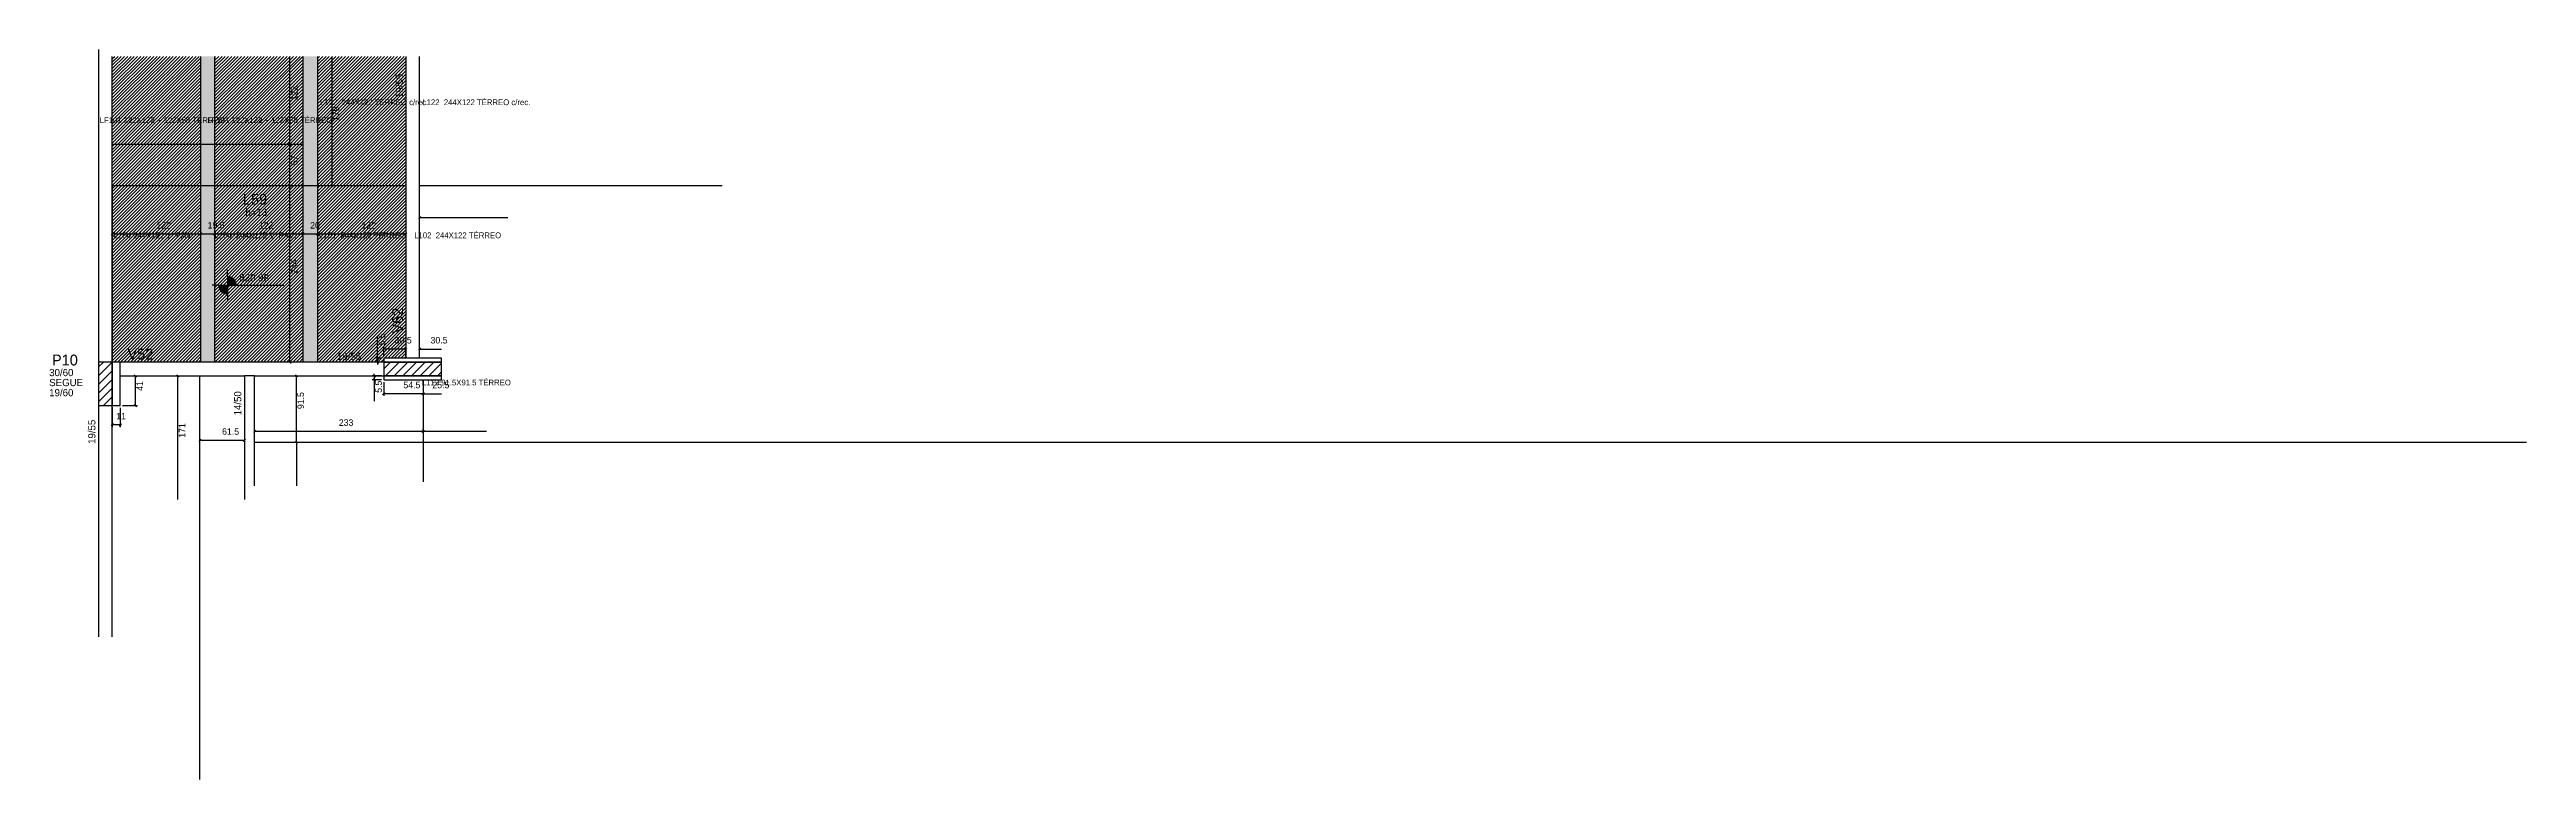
# Model space of a CAD drawing. Header units: metres. Extents: x 3753 to 7175, y 2120 to 3130.
import ezdxf

# ---------------------------------------------------------------- set-up
doc = ezdxf.new("R2010")
doc.units = ezdxf.units.M
for name, color, linetype in [('3', 7, 'Continuous'), ('4', 7, 'Continuous'), ('7', 7, 'Continuous'), ('AUX00', 7, 'Continuous'), ('Hachura', 7, 'Continuous'), ('Painéis', 7, 'Continuous'), ('REAPROVEITAMENTO', 7, 'Continuous')]:
    doc.layers.add(name, color=color, linetype=linetype)

msp = doc.modelspace()

# ---------------------------------------------------------------- hatches: boundary and pattern name
at = {"layer": 'Hachura'}
h = msp.add_hatch(color=7, dxfattribs=at)
h.dxf.hatch_style = 1
h.paths.add_polyline_path([(3981.1, 3120.2), (3961.7, 3120.2), (3961.7, 2697.2), (3981.1, 2697.2), (3981.1, 3120.2)])
h = msp.add_hatch(color=7, dxfattribs=at)
h.dxf.hatch_style = 1
h.paths.add_polyline_path([(4123.1, 3120.2), (4103.1, 3120.2), (4103.1, 2697.2), (4123.1, 2697.2), (4123.1, 3120.2)])
at = {"layer": 'REAPROVEITAMENTO'}
h = msp.add_hatch(dxfattribs=at)
h.set_pattern_fill('ANSI31')
h.paths.add_polyline_path([(3961.7, 3120.2), (3839.7, 3120.2), (3839.7, 2697.2), (3961.7, 2697.2), (3961.7, 3120.2)])
h = msp.add_hatch(dxfattribs=at)
h.set_pattern_fill('ANSI31')
h.paths.add_polyline_path([(4103.1, 3120.2), (3981.1, 3120.2), (3981.1, 2697.2), (4103.1, 2697.2), (4103.1, 3120.2)])
h = msp.add_hatch(dxfattribs=at)
h.set_pattern_fill('ANSI31')
h.paths.add_polyline_path([(4214.7, 2697.4), (4214.7, 2702.7), (4245.2, 2702.7), (4245.2, 3120.2), (4123.1, 3120.2), (4123.1, 2697.4), (4214.7, 2697.4)])

# ---------------------------------------------------------------- linework, layer by layer
at = {"color": 4, "lineweight": 25}
for p, q in [((4211.7, 2678.2), (4198.7, 2678.2)), ((4211.7, 2672.7), (4198.7, 2672.7)), ((4201.7, 2678.2), (4201.7, 2681.2)), ((4201.7, 2678.2), (4201.7, 2672.7)), ((4201.7, 2672.7), (4201.7, 2643.1)), ((4214.7, 2669.7), (4214.7, 2650.6)), ((4269.2, 2669.7), (4269.2, 2650.6)), ((4269.2, 2669.7), (4269.2, 2650.6)), ((4269.2, 2653.6), (4214.7, 2653.6)), ((4269.2, 2653.6), (4294.7, 2653.6)), ((4036.2, 2601.9), (4036.2, 2604.5)), ((4269.2, 2601.5), (4036.2, 2601.5)), ((4269.2, 2601.9), (4269.2, 2604.5)), ((4356.7, 2601.5), (4269.2, 2601.5)), ((4269.2, 2599.2), (4269.2, 2598.5))]:
    msp.add_line(p, q, dxfattribs=at)
at = {"color": 0, "lineweight": 25}
for p, q in [((4200.2, 2679.7), (4203.2, 2676.7)), ((4203.2, 2671.2), (4200.2, 2674.2)), ((4216.2, 2655.1), (4213.2, 2652.1)), ((4270.7, 2655.1), (4267.7, 2652.1)), ((4267.7, 2652.1), (4270.7, 2655.1)), ((4037.7, 2603), (4034.7, 2600)), ((4270.7, 2603), (4267.7, 2600)), ((4267.7, 2600), (4270.7, 2603))]:
    msp.add_line(p, q, dxfattribs=at)
at = {"layer": '3', "color": 3, "lineweight": 25}
for p, q in [((3998.8, 2816.2), (3998.8, 2824.8)), ((3998.8, 2816.2), (3998.8, 2791.2)), ((3998.8, 2815.6), (4002.6, 2815.6)), ((3998.8, 2814.8), (4004.5, 2814.8)), ((3998.8, 2814), (4005.8, 2814)), ((3998.8, 2813.2), (4006.9, 2813.2)), ((3998.8, 2812.4), (4007.7, 2812.4)), ((3998.8, 2811.6), (4008.4, 2811.6)), ((3998.8, 2810.8), (4009, 2810.8)), ((3998.8, 2810), (4009.5, 2810)), ((3998.8, 2809.2), (4010, 2809.2)), ((3998.8, 2808.4), (4010.3, 2808.4)), ((3998.8, 2807.6), (4010.6, 2807.6)), ((3998.8, 2806.9), (4010.8, 2806.9)), ((3986.3, 2803.7), (3977.5, 2803.7)), ((3986.3, 2803.7), (4011.3, 2803.7)), ((3998.8, 2802.9), (3986.3, 2802.9)), ((3998.8, 2802.1), (3986.4, 2802.1)), ((3998.8, 2801.3), (3986.5, 2801.3)), ((3998.8, 2800.5), (3986.7, 2800.5)), ((3998.8, 2799.7), (3986.9, 2799.7)), ((3998.8, 2798.9), (3987.2, 2798.9)), ((3998.8, 2798.1), (3987.6, 2798.1)), ((3998.8, 2797.3), (3988, 2797.3)), ((3998.8, 2796.5), (3988.5, 2796.5)), ((3998.8, 2795.8), (3989.1, 2795.8)), ((3998.8, 2795), (3989.8, 2795)), ((3998.8, 2794.2), (3990.6, 2794.2)), ((3998.8, 2793.4), (3991.7, 2793.4)), ((3998.8, 2792.6), (3993, 2792.6)), ((3998.8, 2791.8), (3994.9, 2791.8)), ((3998.8, 2806.1), (4011, 2806.1)), ((3998.8, 2805.3), (4011.1, 2805.3)), ((3998.8, 2804.5), (4011.3, 2804.5)), ((3998.8, 2791.2), (3998.8, 2783)), ((4011.3, 2803.7), (4076.6, 2803.7)), ((3820.7, 2678.5), (3839.3, 2697.2)), ((3820.7, 2690.6), (3827.3, 2697.2)), ((3820.7, 2666.5), (3839.7, 2685.5)), ((3820.7, 2654.5), (3839.7, 2673.5)), ((4214.7, 2687.9), (4223.9, 2697.2)), ((4217, 2678.2), (4236, 2697.2)), ((4229, 2678.2), (4248, 2697.2)), ((4241, 2678.2), (4260, 2697.2)), ((4253, 2678.2), (4272, 2697.2)), ((4265, 2678.2), (4284, 2697.2)), ((4277.1, 2678.2), (4294.7, 2695.8)), ((4289.1, 2678.2), (4294.7, 2683.7)), ((3820.7, 2642.5), (3839.7, 2661.5)), ((3827.4, 2637.2), (3839.7, 2649.5)), ((3839.4, 2637.2), (3839.7, 2637.4))]:
    msp.add_line(p, q, dxfattribs=at)
for points in [[(3820.7, 3129.7), (3820.7, 2697.2)], [(3839.7, 2697.2), (3839.7, 3120.2)], [(4245.2, 3120.2), (4245.2, 2702.7)], [(4264.2, 2702.7), (4264.2, 3120.2)], [(4029.2, 2697.2), (3850.7, 2697.2)], [(3850.7, 2678.2), (4022.2, 2678.2)], [(4022.2, 2678.2), (4022.2, 2507.2)], [(4036.2, 2678.2), (4022.2, 2678.2)], [(4214.7, 2697.2), (4029.2, 2697.2)], [(4036.2, 2678.2), (4214.7, 2678.2)], [(4036.2, 2526.2), (4036.2, 2678.2)], [(3820.7, 2637.2), (3820.7, 2317.2)], [(3839.7, 2317.2), (3839.7, 2637.2)]]:
    msp.add_lwpolyline(points, dxfattribs=at)
at = {"layer": '7', "color": 7, "lineweight": 25}
for points in [[(3820.7, 2637.2), (3839.7, 2637.2), (3839.7, 2697.2), (3820.7, 2697.2), (3820.7, 2637.2)], [(3850.7, 2697.2), (3839.7, 2697.2), (3839.7, 2637.2), (3850.7, 2637.2), (3850.7, 2697.2)], [(4294.7, 2702.7), (4214.7, 2702.7), (4214.7, 2697.2), (4294.7, 2697.2), (4294.7, 2702.7)], [(4214.7, 2678.2), (4294.7, 2678.2), (4294.7, 2697.2), (4214.7, 2697.2), (4214.7, 2678.2)], [(4294.7, 2678.2), (4214.7, 2678.2), (4214.7, 2672.7), (4294.7, 2672.7), (4294.7, 2678.2)]]:
    msp.add_lwpolyline(points, dxfattribs=at)
at = {"layer": 'Painéis', "color": 200, "lineweight": 25}
for p, q in [((3961.7, 3120.2), (3961.7, 2697.2)), ((3981.1, 3120.2), (3981.1, 2697.2)), ((4103.1, 3120.2), (4103.1, 2697.2)), ((4123.1, 3120.2), (4123.1, 2697.2)), ((4103.1, 2998.2), (3839.7, 2998.2)), ((4245.1, 2941.2), (3839.7, 2941.2)), ((3839.7, 2941.2), (3839.7, 2697.2)), ((4682.2, 2941.2), (4264.1, 2941.2)), ((3960.7, 2120.1), (3960.7, 2678.2)), ((4269.2, 2672.7), (4269.2, 2531.7)), ((4036.2, 2586.7), (7175.2, 2586.7))]:
    msp.add_line(p, q, dxfattribs=at)
at = {"layer": 'Painéis', "color": 4, "lineweight": 25}
for p, q in [((4085.2, 2998.2), (4085.2, 3120.2)), ((4142.9, 3120.2), (4142.9, 2941.2)), ((4085.2, 2941.2), (4085.2, 2998.2)), ((4085.2, 2697.2), (4085.2, 2941.2)), ((4386.1, 2897), (4264.1, 2897)), ((3961.7, 2874.5), (3839.7, 2874.5)), ((3981.1, 2874.5), (3961.7, 2874.5)), ((4103.1, 2874.5), (3981.1, 2874.5)), ((4123.1, 2874.5), (4103.1, 2874.5)), ((4245.1, 2874.5), (4123.1, 2874.5)), ((4206.3, 2702.7), (4206.3, 2732.2)), ((4214.7, 2705.7), (4214.7, 2718.4)), ((4245.2, 2715.4), (4214.7, 2715.4)), ((4245.2, 2705.7), (4245.2, 2718.4)), ((4264.2, 2705.7), (4264.2, 2718.4)), ((4264.2, 2715.4), (4294.7, 2715.4)), ((3853.7, 2678.2), (3874.6, 2678.2)), ((3871.6, 2637.2), (3871.6, 2678.2)), ((3930.2, 2507.2), (3930.2, 2678.2)), ((4094.1, 2586.7), (4094.1, 2678.2)), ((4211.7, 2702.7), (4203.3, 2702.7)), ((4211.7, 2697.2), (4203.3, 2697.2)), ((4206.3, 2697.2), (4206.3, 2702.7)), ((4206.3, 2697.2), (4206.3, 2694.2)), ((3853.7, 2637.2), (3874.6, 2637.2)), ((3839.7, 2634.4), (3839.7, 2607.5)), ((3850.7, 2610.5), (3839.7, 2610.5)), ((3850.7, 2634.2), (3850.7, 2607.5)), ((3960.7, 2589.2), (4022.2, 2589.2)), ((4094.1, 2586.7), (4094.1, 2526.2))]:
    msp.add_line(p, q, dxfattribs=at)
at = {"layer": 'Painéis', "color": 0, "lineweight": 25}
for p, q in [((4086.7, 2996.7), (4083.7, 2999.7)), ((4083.7, 2999.7), (4086.7, 2996.7)), ((4086.7, 2939.7), (4083.7, 2942.7)), ((4083.7, 2942.7), (4086.7, 2939.7)), ((4141.4, 2942.7), (4144.4, 2939.7)), ((3841.2, 2876), (3838.2, 2873)), ((3963.2, 2876), (3960.2, 2873)), ((3960.2, 2873), (3963.2, 2876)), ((3982.6, 2876), (3979.6, 2873)), ((3979.6, 2873), (3982.6, 2876)), ((4104.6, 2876), (4101.6, 2873)), ((4101.6, 2873), (4104.6, 2876)), ((4124.6, 2876), (4121.6, 2873)), ((4121.6, 2873), (4124.6, 2876)), ((4243.6, 2873), (4246.6, 2876)), ((4265.6, 2898.5), (4262.6, 2895.5)), ((4204.8, 2704.2), (4207.8, 2701.2)), ((4216.2, 2716.9), (4213.2, 2713.9)), ((4243.7, 2713.9), (4246.7, 2716.9)), ((4265.7, 2716.9), (4262.7, 2713.9)), ((3873.1, 2676.7), (3870.1, 2679.7)), ((3931.7, 2676.7), (3928.7, 2679.7)), ((4083.7, 2698.7), (4086.7, 2695.7)), ((4095.6, 2676.7), (4092.6, 2679.7)), ((4207.8, 2695.7), (4204.8, 2698.7)), ((3870.1, 2638.7), (3873.1, 2635.7)), ((3841.2, 2612), (3838.2, 2609)), ((3849.2, 2609), (3852.2, 2612)), ((3962.2, 2590.7), (3959.2, 2587.7)), ((4020.7, 2587.7), (4023.7, 2590.7)), ((4092.6, 2588.2), (4095.6, 2585.2)), ((4095.6, 2585.2), (4092.6, 2588.2))]:
    msp.add_line(p, q, dxfattribs=at)

# ---------------------------------------------------------------- texts
at = {"color": 240, "lineweight": 25}
msp.add_text('5.5', height=9, rotation=90, dxfattribs=at).set_placement((4212.1, 2654.9))
for s, p in [('54.5', (4241.9, 2661.2)), ('25.5', (4281.9, 2661.2)), ('233', (4152.7, 2609.2))]:
    msp.add_text(s, height=9, dxfattribs=at).set_placement(p)
at = {"layer": '3', "color": 3, "lineweight": 25}
for s, p in [('19/55', (4241.4, 3062.6)), ('14/50', (4018, 2623.6)), ('19/55', (3816.4, 2584.2))]:
    msp.add_text(s, height=10, rotation=90, dxfattribs=at).set_placement(p)
for s, p in [('h=13', (4023.6, 2899.4)), ('820.98', (4015.2, 2809)), ('19/55', (4150.1, 2700.2)), ('30/60', (3752.5, 2677.9)), ('SEGUE', (3752.5, 2664.1)), ('19/60', (3752.5, 2650.1))]:
    msp.add_text(s, height=10, dxfattribs=at).set_placement(p)
at = {"layer": '4', "color": 4, "lineweight": 25}
for s, p in [('L59', (4020.1, 2915)), ('P10', (3756.4, 2692.7)), ('V52', (3860.7, 2700.9))]:
    msp.add_text(s, height=15, dxfattribs=at).set_placement(p)
msp.add_text('V62', height=15, rotation=90, dxfattribs=at).set_placement((4241.4, 2736.9))
at = {"layer": 'AUX00', "color": 7, "lineweight": 25}
for s, p in [('L122 ^J244X122^JTÉRREO^Jc/rec.', (4126.7, 3052.7)), ('L122 ^J244X122^JTÉRREO^Jc/rec.', (4268, 3052.7)), ('LF101^J122X122^J+^J122X58^JTÉRREO', (3822.2, 3027.9)), ('LF101^J122X122^J+^J122X58^JTÉRREO', (3970.9, 3027.9)), ('L204^J244X122^J1° PAV.', (3841.8, 2868.7)), ('L204 ^J244X122^J1° PAV.', (3980.9, 2868.7)), ('L101 ^J244X122^JTÉRREO', (4125.3, 2868.7)), ('L102 ^J244X122^JTÉRREO', (4256.8, 2868.7)), ('L112^J91.5X91.5^JTÉRREO', (4267.3, 2665.1))]:
    msp.add_text(s, height=8, dxfattribs=at).set_placement(p)
at = {"layer": 'Painéis', "color": 240, "lineweight": 25}
for s, p in [('122', (4095.6, 3059.2)), ('179', (4153.3, 3030.7)), ('57', (4095.6, 2969.7)), ('244', (4095.6, 2819.2)), ('5.5', (4216.7, 2720.4)), ('41', (3882.1, 2657.7)), ('91.5', (4104.5, 2632.4)), ('171', (3940.6, 2592.7))]:
    msp.add_text(s, height=9, rotation=90, dxfattribs=at).set_placement(p)
for s, p in [('122', (3900.7, 2882)), ('19.5', (3971.4, 2882.1)), ('122', (4042.1, 2882)), ('20', (4113.1, 2882.1)), ('122', (4184.1, 2882)), ('30.5', (4229.9, 2723.1)), ('30.5', (4279.4, 2723.1)), ('11', (3845.2, 2618.1)), ('61.5', (3991.4, 2596.8))]:
    msp.add_text(s, height=9, dxfattribs=at).set_placement(p)

doc.saveas('drawing.dxf')
